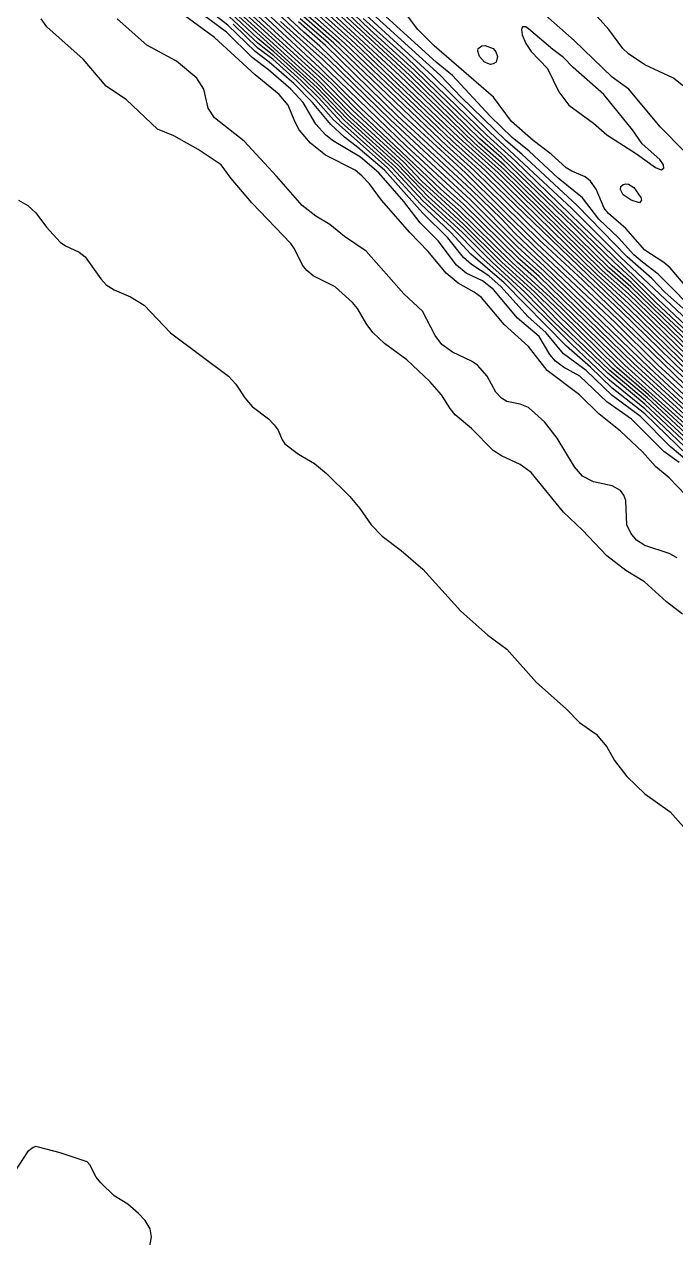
# Model space of a CAD drawing. Extents: x 474277 to 475042, y 254928 to 255625.
# Drawn here: x 474796.32 to 474814.78, y 255327.82 to 255362.19 of the extents above; entities that cross this region are included whole.
import ezdxf

# ---------------------------------------------------------------- set-up
doc = ezdxf.new("R2010")
doc.units = 0
doc.header["$MEASUREMENT"] = 0
doc.layers.add('BaseMapV2_DTM_export_MonNov09090547073261 — entities', color=1, linetype='CONTINUOUS')

msp = doc.modelspace()

# ---------------------------------------------------------------- linework, layer by layer
at = {"layer": 'BaseMapV2_DTM_export_MonNov09090547073261 — entities', "color": 15, "linetype": 'Continuous', "true_color": 0xb7484b}
for points in [[(474840.89, 255327.047, 89.5), (474835.983, 255331.717, 89.5), (474832.533, 255335.077, 89.5), (474831.323, 255336.206, 89.5), (474830.201, 255337.203, 89.5), (474827.549, 255339.751, 89.5), (474824.712, 255342.394, 89.5), (474821.185, 255345.844, 89.5), (474820.486, 255346.481, 89.5), (474819.565, 255347.401, 89.5), (474818.344, 255348.551, 89.5), (474817.907, 255349.011, 89.5), (474814.191, 255352.462, 89.5), (474812.98, 255353.656, 89.5), (474810.22, 255356.276, 89.5), (474809.846, 255356.679, 89.5), (474808.993, 255357.501, 89.5), (474806.77, 255359.564, 89.5), (474804.699, 255361.576, 89.5), (474804.237, 255361.969, 89.5), (474802.68, 255363.426, 89.5)], [(474841.599, 255327.542, 91.5), (474838.464, 255330.532, 91.5), (474837.44, 255331.567, 91.5), (474835.446, 255333.441, 91.5), (474833.985, 255334.903, 91.5), (474832.993, 255335.782, 91.5), (474831.383, 255337.283, 91.5), (474830.999, 255337.677, 91.5), (474829.389, 255339.133, 91.5), (474828.239, 255340.254, 91.5), (474825.172, 255343.138, 91.5), (474821.875, 255346.348, 91.5), (474821.031, 255347.129, 91.5), (474820.034, 255348.126, 91.5), (474819.287, 255348.781, 91.5), (474818.578, 255349.505, 91.5), (474815.457, 255352.462, 91.5), (474813.44, 255354.423, 91.5), (474812.597, 255355.184, 91.5), (474809.744, 255357.982, 91.5), (474808.643, 255358.979, 91.5), (474805.753, 255361.739, 91.5), (474803.721, 255363.58, 91.5)], [(474840.812, 255326.698, 88.75), (474835.753, 255331.505, 88.75), (474835.14, 255332.126, 88.75), (474831.766, 255335.363, 88.75), (474830.616, 255336.396, 88.75), (474827.625, 255339.225, 88.75), (474826.22, 255340.5, 88.75), (474821.031, 255345.57, 88.75), (474820.111, 255346.398, 88.75), (474818.517, 255347.938, 88.75), (474817.581, 255348.881, 88.75), (474815.587, 255350.762, 88.75), (474813.594, 255352.586, 88.75), (474810.987, 255355.121, 88.75), (474810.373, 255355.668, 88.75), (474808.888, 255357.139, 88.75), (474807.153, 255358.739, 88.75), (474804.699, 255361.116, 88.75), (474802.322, 255363.334, 88.75)], [(474840.89, 255326.905, 89.25), (474835.906, 255331.643, 89.25), (474832.473, 255334.979, 89.25), (474830.131, 255337.126, 89.25), (474827.625, 255339.522, 89.25), (474826.629, 255340.434, 89.25), (474825.248, 255341.775, 89.25), (474824.635, 255342.323, 89.25), (474821.108, 255345.772, 89.25), (474820.329, 255346.481, 89.25), (474818.271, 255348.477, 89.25), (474817.829, 255348.934, 89.25), (474814.033, 255352.462, 89.25), (474811.063, 255355.337, 89.25), (474810.297, 255356.046, 89.25), (474808.993, 255357.352, 89.25), (474806.693, 255359.485, 89.25), (474804.932, 255361.203, 89.25), (474804.073, 255361.969, 89.25), (474802.611, 255363.35, 89.25)], [(474844.034, 255325.942, 92.75), (474840.124, 255329.634, 92.75), (474837.592, 255332.142, 92.75), (474836.06, 255333.585, 92.75), (474834.018, 255335.593, 92.75), (474831.883, 255337.51, 92.75), (474830.999, 255338.368, 92.75), (474829.542, 255339.696, 92.75), (474828.699, 255340.532, 92.75), (474823.289, 255345.637, 92.75), (474822.515, 255346.327, 92.75), (474819.881, 255348.858, 92.75), (474818.731, 255350.022, 92.75), (474817.768, 255350.928, 92.75), (474817.177, 255351.541, 92.75), (474814.207, 255354.32, 92.75), (474813.517, 255355.017, 92.75), (474813.029, 255355.452, 92.75), (474809.949, 255358.442, 92.75), (474809.3, 255359.022, 92.75), (474807.383, 255360.886, 92.75), (474806.107, 255362.046, 92.75), (474805.006, 255363.11, 92.75)], [(474815.587, 255349.709, 86.75), (474813.9, 255351.303, 86.75), (474812.904, 255352.116, 86.75), (474811.83, 255353.123, 86.75), (474810.027, 255354.915, 86.75), (474809.254, 255355.605, 86.75), (474808.423, 255356.449, 86.75), (474807.613, 255357.194, 86.75), (474806.739, 255358.136, 86.75), (474805.313, 255359.415, 86.75), (474804.649, 255360.129, 86.75), (474804.163, 255360.604, 86.75), (474803.396, 255361.298, 86.75), (474802.936, 255361.664, 86.75), (474801.709, 255362.803, 86.75)], [(474815.683, 255352.385, 91.75), (474813.44, 255354.557, 91.75), (474812.694, 255355.222, 91.75), (474809.837, 255358.026, 91.75), (474809.026, 255358.749, 91.75), (474806.955, 255360.743, 91.75), (474804.559, 255362.966, 91.75)], [(474845.798, 255323.713, 92), (474841.246, 255328.155, 92), (474838.887, 255330.379, 92), (474837.44, 255331.849, 92), (474836.051, 255333.139, 92), (474833.804, 255335.363, 92), (474831.536, 255337.396, 92), (474830.999, 255337.946, 92), (474829.389, 255339.399, 92), (474828.776, 255340.027, 92), (474825.653, 255342.954, 92), (474822.884, 255345.637, 92), (474821.252, 255347.171, 92), (474820.111, 255348.3, 92), (474819.399, 255348.934, 92), (474816.737, 255351.556, 92), (474815.817, 255352.387, 92), (474813.44, 255354.689, 92), (474812.831, 255355.222, 92), (474809.913, 255358.08, 92), (474809.075, 255358.826, 92), (474807.103, 255360.743, 92), (474804.776, 255362.905, 92)], [(474845.876, 255323.785, 92.25), (474841.309, 255328.232, 92.25), (474838.945, 255330.455, 92.25), (474837.44, 255331.988, 92.25), (474836.118, 255333.216, 92.25), (474833.873, 255335.439, 92.25), (474831.64, 255337.433, 92.25), (474830.999, 255338.08, 92.25), (474829.389, 255339.535, 92.25), (474828.776, 255340.169, 92.25), (474825.794, 255342.954, 92.25), (474823.02, 255345.637, 92.25), (474822.335, 255346.251, 92.25), (474820.133, 255348.398, 92.25), (474819.498, 255348.969, 92.25), (474816.814, 255351.625, 92.25), (474815.894, 255352.447, 92.25), (474813.501, 255354.762, 92.25), (474812.904, 255355.287, 92.25), (474809.913, 255358.207, 92.25), (474809.212, 255358.826, 92.25), (474807.247, 255360.743, 92.25), (474804.859, 255362.966, 92.25)], [(474815.434, 255353.052, 92.5), (474814.163, 255354.225, 92.5), (474813.517, 255354.879, 92.5), (474812.98, 255355.354, 92.5), (474811.878, 255356.449, 92.5), (474809.837, 255358.411, 92.5), (474809.223, 255358.952, 92.5), (474807.309, 255360.819, 92.5), (474806.079, 255361.938, 92.5), (474804.925, 255363.043, 92.5)], [(474815.019, 255358.596, 94.25), (474814.334, 255359.286, 94.25), (474813.447, 255360.359, 94.25), (474812.98, 255360.699, 94.25), (474811.899, 255361.739, 94.25), (474810.523, 255362.966, 94.25)], [(474815.101, 255360.359, 94.5), (474814.713, 255360.666, 94.5), (474813.9, 255361.043, 94.5), (474813.442, 255361.356, 94.5), (474813.277, 255361.509, 94.5), (474812.878, 255362.046, 94.5), (474812.137, 255362.883, 94.5)], [(474815.064, 255348.858, 85.75), (474814.59, 255349.343, 85.75), (474814.207, 255349.664, 85.75), (474813.84, 255350.085, 85.75), (474813.21, 255350.665, 85.75), (474812.597, 255351.16, 85.75), (474812.054, 255351.695, 85.75), (474811.132, 255352.385, 85.75), (474810.603, 255353.07, 85.75), (474809.918, 255353.688, 85.75), (474809.273, 255354.455, 85.75), (474809.066, 255354.608, 85.75), (474808.61, 255354.858, 85.75), (474808.27, 255355.145, 85.75), (474807.768, 255355.759, 85.75), (474807.243, 255356.295, 85.75), (474806.442, 255357.215, 85.75), (474806.098, 255357.675, 85.75), (474805.887, 255357.906, 85.75), (474805.694, 255358.059, 85.75), (474804.853, 255358.483, 85.75), (474804.43, 255358.826, 85.75), (474804.114, 255359.209, 85.75), (474803.987, 255359.439, 85.75), (474803.797, 255359.899, 85.75), (474803.547, 255360.206, 85.75), (474802.859, 255360.766, 85.75), (474801.708, 255361.816, 85.75), (474800.768, 255362.506, 85.75)], [(474814.871, 255349.778, 86), (474814.437, 255350.095, 86), (474813.526, 255351.005, 86), (474812.827, 255351.499, 86), (474812.06, 255352.224, 86), (474811.6, 255352.478, 86), (474811.37, 255352.65, 86), (474811.208, 255352.845, 86), (474810.91, 255353.349, 86), (474810.297, 255353.873, 86), (474809.613, 255354.685, 86), (474809.3, 255354.924, 86), (474808.84, 255355.142, 86), (474808.569, 255355.375, 86), (474808.046, 255356.065, 86), (474807.536, 255356.567, 86), (474807.076, 255357.178, 86), (474806.368, 255357.982, 86), (474805.849, 255358.426, 86), (474805.053, 255358.902, 86), (474804.853, 255359.061, 86), (474804.58, 255359.362, 86), (474804.224, 255359.976, 86), (474803.874, 255360.359, 86), (474803.242, 255360.908, 86), (474802.782, 255361.255, 86), (474802.055, 255361.969, 86), (474801.326, 255362.506, 86)], [(474815.204, 255349.741, 86.25), (474814.624, 255350.238, 86.25), (474813.78, 255351.081, 86.25), (474812.98, 255351.683, 86.25), (474812.241, 255352.385, 86.25), (474811.6, 255352.862, 86.25), (474811.107, 255353.458, 86.25), (474810.592, 255353.918, 86.25), (474809.83, 255354.762, 86.25), (474809.484, 255355.069, 86.25), (474808.993, 255355.393, 86.25), (474808.763, 255355.591, 86.25), (474808.32, 255356.142, 86.25), (474807.613, 255356.843, 86.25), (474806.529, 255358.059, 86.25), (474805.773, 255358.707, 86.25), (474805.389, 255358.997, 86.25), (474805.006, 255359.352, 86.25), (474804.484, 255359.976, 86.25), (474803.955, 255360.513, 86.25), (474803.26, 255361.126, 86.25), (474802.859, 255361.42, 86.25), (474802.092, 255362.174, 86.25), (474801.546, 255362.583, 86.25)], [(474815.587, 255349.853, 87), (474813.9, 255351.434, 87), (474812.849, 255352.308, 87), (474811.323, 255353.765, 87), (474810.502, 255354.608, 87), (474809.573, 255355.452, 87), (474808.734, 255356.295, 87), (474807.69, 255357.256, 87), (474806.846, 255358.151, 87), (474805.389, 255359.469, 87), (474804.699, 255360.205, 87), (474804.239, 255360.65, 87), (474803.396, 255361.414, 87), (474802.936, 255361.789, 87), (474802.17, 255362.506, 87)], [(474815.434, 255350.135, 87.25), (474813.92, 255351.541, 87.25), (474812.914, 255352.385, 87.25), (474811.553, 255353.688, 87.25), (474810.649, 255354.608, 87.25), (474809.715, 255355.452, 87.25), (474808.763, 255356.407, 87.25), (474807.766, 255357.313, 87.25), (474806.904, 255358.212, 87.25), (474805.466, 255359.516, 87.25), (474804.623, 255360.4, 87.25), (474802.293, 255362.506, 87.25)], [(474815.464, 255350.238, 87.5), (474813.977, 255351.609, 87.5), (474812.98, 255352.458, 87.5), (474810.79, 255354.608, 87.5), (474809.837, 255355.47, 87.5), (474808.763, 255356.537, 87.5), (474807.46, 255357.739, 87.5), (474806.946, 255358.289, 87.5), (474805.543, 255359.565, 87.5), (474804.623, 255360.521, 87.5), (474802.344, 255362.583, 87.5)], [(474815.511, 255350.322, 87.75), (474814.009, 255351.695, 87.75), (474813.121, 255352.462, 87.75), (474811.011, 255354.532, 87.75), (474809.914, 255355.529, 87.75), (474808.589, 255356.832, 87.75), (474807.586, 255357.752, 87.75), (474807.07, 255358.289, 87.75), (474805.569, 255359.669, 87.75), (474804.623, 255360.644, 87.75), (474802.486, 255362.583, 87.75)], [(474839.943, 255327.082, 88), (474839.027, 255328.002, 88), (474837.67, 255329.272, 88), (474837.029, 255329.919, 88), (474834.231, 255332.526, 88), (474831.629, 255335.056, 88), (474830.309, 255336.257, 88), (474829.762, 255336.82, 88), (474827.012, 255339.398, 88), (474825.785, 255340.489, 88), (474820.782, 255345.407, 88), (474820.034, 255346.058, 88), (474817.274, 255348.774, 88), (474816.124, 255349.819, 88), (474815.571, 255350.391, 88), (474813.188, 255352.538, 88), (474811.232, 255354.455, 88), (474810.137, 255355.452, 88), (474808.61, 255356.952, 88), (474808.05, 255357.445, 88), (474807.119, 255358.366, 88), (474805.619, 255359.759, 88), (474804.699, 255360.697, 88), (474802.797, 255362.429, 88)], [(474840.047, 255327.126, 88.25), (474837.169, 255329.919, 88.25), (474835.676, 255331.298, 88.25), (474835.216, 255331.77, 88.25), (474833.356, 255333.522, 88.25), (474831.689, 255335.147, 88.25), (474830.386, 255336.329, 88.25), (474829.83, 255336.896, 88.25), (474827.549, 255339.025, 88.25), (474825.862, 255340.544, 88.25), (474820.84, 255345.484, 88.25), (474820.034, 255346.189, 88.25), (474817.351, 255348.826, 88.25), (474816.201, 255349.882, 88.25), (474815.664, 255350.431, 88.25), (474813.339, 255352.538, 88.25), (474810.833, 255354.976, 88.25), (474810.281, 255355.452, 88.25), (474808.686, 255357.025, 88.25), (474808.123, 255357.522, 88.25), (474805.703, 255359.822, 88.25), (474805.028, 255360.513, 88.25), (474802.952, 255362.429, 88.25)], [(474841.811, 255325.606, 88.5), (474837.755, 255329.459, 88.5), (474837.287, 255329.935, 88.5), (474835.676, 255331.439, 88.5), (474831.766, 255335.218, 88.5), (474830.912, 255335.976, 88.5), (474829.97, 255336.896, 88.5), (474827.589, 255339.12, 88.5), (474826.057, 255340.5, 88.5), (474820.955, 255345.508, 88.5), (474820.111, 255346.256, 88.5), (474817.377, 255348.934, 88.5), (474815.664, 255350.559, 88.5), (474813.491, 255352.538, 88.5), (474810.91, 255355.049, 88.5), (474810.356, 255355.529, 88.5), (474808.763, 255357.102, 88.5), (474808.204, 255357.599, 88.5), (474805.856, 255359.822, 88.5), (474804.699, 255360.965, 88.5), (474803.089, 255362.449, 88.5)], [(474840.996, 255327.388, 90.25), (474838.437, 255329.861, 90.25), (474834.986, 255333.117, 90.25), (474833.019, 255335.056, 90.25), (474830.002, 255337.832, 90.25), (474825.785, 255341.85, 90.25), (474824.558, 255342.978, 90.25), (474821.721, 255345.779, 90.25), (474820.495, 255346.937, 90.25), (474819.895, 255347.554, 90.25), (474819.114, 255348.265, 90.25), (474816.891, 255350.398, 90.25), (474816.049, 255351.158, 90.25), (474815.133, 255352.078, 90.25), (474814.514, 255352.636, 90.25), (474812.137, 255354.96, 90.25), (474810.91, 255356.086, 90.25), (474808.916, 255358.039, 90.25), (474808.131, 255358.749, 90.25), (474805.095, 255361.663, 90.25), (474804.239, 255362.405, 90.25)], [(474841.15, 255327.388, 90.5), (474839.817, 255328.647, 90.5), (474839.28, 255329.205, 90.5), (474837.781, 255330.609, 90.5), (474835.808, 255332.526, 90.5), (474835.063, 255333.194, 90.5), (474833.257, 255334.979, 90.5), (474829.159, 255338.77, 90.5), (474824.635, 255343.064, 90.5), (474821.798, 255345.855, 90.5), (474820.571, 255347.018, 90.5), (474820.034, 255347.573, 90.5), (474819.114, 255348.407, 90.5), (474816.132, 255351.235, 90.5), (474813.221, 255354.072, 90.5), (474810.987, 255356.171, 90.5), (474809.053, 255358.059, 90.5), (474808.29, 255358.749, 90.5), (474805.246, 255361.663, 90.5), (474804.368, 255362.429, 90.5)], [(474841.382, 255327.312, 90.75), (474839.924, 255328.692, 90.75), (474839.28, 255329.358, 90.75), (474837.863, 255330.685, 90.75), (474835.967, 255332.526, 90.75), (474835.283, 255333.139, 90.75), (474833.421, 255334.979, 90.75), (474832.916, 255335.421, 90.75), (474830.795, 255337.433, 90.75), (474829.19, 255338.89, 90.75), (474827.402, 255340.577, 90.75), (474822.872, 255344.925, 90.75), (474820.111, 255347.648, 90.75), (474819.114, 255348.546, 90.75), (474816.373, 255351.158, 90.75), (474809.211, 255358.059, 90.75), (474808.366, 255358.826, 90.75), (474805.395, 255361.663, 90.75), (474804.469, 255362.479, 90.75)], [(474841.504, 255327.345, 91), (474840.047, 255328.728, 91), (474839.328, 255329.459, 91), (474838.256, 255330.455, 91), (474836.827, 255331.859, 91), (474835.363, 255333.216, 91), (474833.588, 255334.979, 91), (474832.993, 255335.491, 91), (474830.877, 255337.51, 91), (474829.267, 255338.967, 91), (474827.805, 255340.347, 91), (474822.998, 255344.947, 91), (474820.188, 255347.714, 91), (474819.114, 255348.68, 91), (474818.481, 255349.318, 91), (474815.245, 255352.385, 91), (474813.441, 255354.148, 91), (474811.404, 255356.065, 91), (474809.366, 255358.059, 91), (474808.456, 255358.885, 91), (474805.542, 255361.663, 91), (474804.591, 255362.506, 91)], [(474841.533, 255327.465, 91.25), (474839.393, 255329.535, 91.25), (474838.32, 255330.532, 91.25), (474837.404, 255331.452, 91.25), (474835.441, 255333.292, 91.25), (474833.75, 255334.979, 91.25), (474833.069, 255335.567, 91.25), (474830.923, 255337.611, 91.25), (474829.006, 255339.354, 91.25), (474825.172, 255342.996, 91.25), (474823.895, 255344.257, 91.25), (474823.025, 255345.065, 91.25), (474821.839, 255346.251, 91.25), (474820.955, 255347.073, 91.25), (474820.188, 255347.847, 91.25), (474819.191, 255348.74, 91.25), (474818.501, 255349.441, 91.25), (474815.357, 255352.415, 91.25), (474813.44, 255354.287, 91.25), (474812.52, 255355.127, 91.25), (474809.596, 255357.982, 91.25), (474808.533, 255358.949, 91.25), (474805.691, 255361.663, 91.25), (474804.659, 255362.583, 91.25)], [(474843.269, 255327.082, 93.25), (474841.785, 255328.462, 93.25), (474840.589, 255329.612, 93.25), (474839.817, 255330.425, 93.25), (474838.345, 255331.836, 93.25), (474837.057, 255333.017, 93.25), (474833.453, 255336.503, 93.25), (474832.199, 255337.586, 93.25), (474831.689, 255338.113, 93.25), (474830.82, 255338.89, 93.25), (474830.232, 255339.472, 93.25), (474829.466, 255340.134, 93.25), (474827.549, 255342.013, 93.25), (474822.668, 255346.481, 93.25), (474820.267, 255348.781, 93.25), (474819.066, 255350.008, 93.25), (474817.964, 255351.036, 93.25), (474816.704, 255352.308, 93.25), (474813.21, 255355.597, 93.25), (474811.83, 255356.977, 93.25), (474809.518, 255359.132, 93.25), (474807.876, 255360.743, 93.25), (474806.003, 255362.451, 93.25)], [(474814.974, 255354.156, 93.5), (474814.466, 255354.608, 93.5), (474814.103, 255354.992, 93.5), (474813.4, 255355.605, 93.5), (474811.983, 255357.065, 93.5), (474810.421, 255358.519, 93.5), (474809.963, 255358.902, 93.5), (474808.702, 255360.129, 93.5), (474808.116, 255360.743, 93.5), (474806.079, 255362.583, 93.5)], [(474815.511, 255353.88, 93.75), (474814.284, 255355.12, 93.75), (474813.834, 255355.452, 93.75), (474813.594, 255355.668, 93.75), (474813.157, 255356.142, 93.75), (474812.597, 255356.676, 93.75), (474812.137, 255357.282, 93.75), (474811.447, 255357.836, 93.75), (474810.623, 255358.596, 93.75), (474810.143, 255358.99, 93.75), (474809.52, 255359.592, 93.75), (474808.454, 255360.743, 93.75), (474807.989, 255361.126, 93.75), (474806.458, 255362.506, 93.75)], [(474815.587, 255354.158, 94), (474814.617, 255355.299, 94), (474814.437, 255355.45, 94), (474813.9, 255355.797, 94), (474813.364, 255356.412, 94), (474812.877, 255356.832, 94), (474812.748, 255356.985, 94), (474812.52, 255357.522, 94), (474812.36, 255357.752, 94), (474812.214, 255357.869, 94), (474811.83, 255358.032, 94), (474811.677, 255358.127, 94), (474811.247, 255358.519, 94), (474810.738, 255358.902, 94), (474810.125, 255359.439, 94), (474809.61, 255360.129, 94), (474807.935, 255361.586, 94), (474807.47, 255362.046, 94), (474807.153, 255362.469, 94)], [(474814.97, 255345.484, 85.25), (474814.514, 255345.836, 85.25), (474813.893, 255346.404, 85.25), (474813.364, 255346.725, 85.25), (474812.827, 255347.141, 85.25), (474812.137, 255347.865, 85.25), (474811.6, 255348.377, 85.25), (474810.68, 255349.5, 85.25), (474810.373, 255349.725, 85.25), (474809.837, 255349.968, 85.25), (474809.607, 255350.123, 85.25), (474808.993, 255350.747, 85.25), (474808.533, 255351.134, 85.25), (474808.386, 255351.311, 85.25), (474808.144, 255351.695, 85.25), (474807.812, 255352.078, 85.25), (474807.159, 255352.692, 85.25), (474806.526, 255353.152, 85.25), (474806.206, 255353.458, 85.25), (474806.031, 255353.688, 85.25), (474805.766, 255354.148, 85.25), (474805.619, 255354.317, 85.25), (474805.128, 255354.762, 85.25), (474804.51, 255355.069, 85.25), (474804.322, 255355.222, 85.25), (474804.208, 255355.375, 85.25), (474803.98, 255355.835, 85.25), (474803.874, 255355.989, 85.25), (474802.765, 255357.139, 85.25), (474802.179, 255357.829, 85.25), (474801.902, 255358.212, 85.25), (474801.249, 255358.646, 85.25), (474800.559, 255359.039, 85.25), (474800.099, 255359.225, 85.25), (474799.219, 255360.052, 85.25), (474798.642, 255360.443, 85.25), (474797.988, 255361.203, 85.25), (474796.958, 255362.123, 85.25), (474796.805, 255362.353, 85.25)], [(474814.821, 255347.082, 85.5), (474814.59, 255347.206, 85.5), (474813.9, 255347.435, 85.5), (474813.67, 255347.578, 85.5), (474813.501, 255347.784, 85.5), (474813.395, 255348.014, 85.5), (474813.365, 255348.704, 85.5), (474813.311, 255348.858, 85.5), (474813.21, 255348.984, 85.5), (474812.98, 255349.122, 85.5), (474812.444, 255349.236, 85.5), (474812.137, 255349.394, 85.5), (474811.907, 255349.655, 85.5), (474811.418, 255350.468, 85.5), (474811.063, 255350.933, 85.5), (474810.603, 255351.337, 85.5), (474810.373, 255351.432, 85.5), (474809.99, 255351.514, 85.5), (474809.837, 255351.604, 85.5), (474809.679, 255351.771, 85.5), (474809.432, 255352.231, 85.5), (474809.164, 255352.538, 85.5), (474808.993, 255352.654, 85.5), (474808.456, 255352.91, 85.5), (474808.15, 255353.125, 85.5), (474807.959, 255353.382, 85.5), (474807.608, 255354.072, 85.5), (474807.076, 255354.558, 85.5), (474806.003, 255355.771, 85.5), (474805.389, 255356.179, 85.5), (474804.978, 255356.525, 85.5), (474804.584, 255356.755, 85.5), (474804.192, 255357.062, 85.5), (474803.472, 255357.894, 85.5), (474802.552, 255358.879, 85.5), (474801.709, 255359.547, 85.5), (474801.535, 255359.822, 85.5), (474801.413, 255360.359, 85.5), (474801.21, 255360.666, 85.5), (474800.635, 255361.146, 85.5), (474799.792, 255361.603, 85.5), (474798.949, 255362.352, 85.5)], [(474816.047, 255349.079, 86.5), (474813.9, 255351.158, 86.5), (474812.98, 255351.887, 86.5), (474812.367, 255352.478, 86.5), (474811.68, 255353.075, 86.5), (474809.913, 255354.868, 86.5), (474808.969, 255355.682, 86.5), (474808.405, 255356.295, 86.5), (474807.536, 255357.12, 86.5), (474806.607, 255358.136, 86.5), (474805.083, 255359.486, 86.5), (474804.585, 255360.052, 86.5), (474804.039, 255360.589, 86.5), (474803.359, 255361.203, 86.5), (474802.936, 255361.522, 86.5), (474802.24, 255362.199, 86.5)], [(474840.879, 255326.775, 89), (474835.83, 255331.572, 89), (474835.14, 255332.27, 89), (474831.915, 255335.363, 89), (474830.692, 255336.466, 89), (474827.625, 255339.371, 89), (474826.473, 255340.423, 89), (474823.178, 255343.585, 89), (474821.102, 255345.637, 89), (474819.696, 255346.941, 89), (474817.676, 255348.934, 89), (474813.67, 255352.659, 89), (474811.063, 255355.192, 89), (474810.297, 255355.894, 89), (474808.974, 255357.215, 89), (474807.222, 255358.826, 89), (474804.776, 255361.198, 89), (474803.584, 255362.276, 89)], [(474840.527, 255327.542, 89.75), (474834.143, 255333.639, 89.75), (474832.634, 255335.133, 89.75), (474831.459, 255336.228, 89.75), (474830.441, 255337.126, 89.75), (474827.625, 255339.829, 89.75), (474824.558, 255342.686, 89.75), (474821.471, 255345.714, 89.75), (474820.495, 255346.627, 89.75), (474819.575, 255347.554, 89.75), (474818.348, 255348.699, 89.75), (474817.964, 255349.106, 89.75), (474816.737, 255350.263, 89.75), (474815.971, 255350.935, 89.75), (474815.127, 255351.764, 89.75), (474814.278, 255352.538, 89.75), (474813.057, 255353.748, 89.75), (474810.833, 255355.843, 89.75), (474808.736, 255357.906, 89.75), (474806.907, 255359.592, 89.75), (474804.853, 255361.594, 89.75), (474804.086, 255362.26, 89.75)], [(474840.919, 255327.312, 90), (474838.437, 255329.708, 90), (474837.538, 255330.532, 90), (474836.75, 255331.318, 90), (474834.25, 255333.676, 90), (474832.708, 255335.209, 90), (474829.695, 255337.97, 90), (474827.702, 255339.892, 90), (474824.558, 255342.828, 90), (474821.631, 255345.714, 90), (474820.495, 255346.781, 90), (474819.659, 255347.631, 90), (474819.038, 255348.194, 90), (474816.833, 255350.315, 90), (474815.971, 255351.081, 90), (474812.895, 255354.072, 90), (474810.846, 255355.989, 90), (474808.818, 255357.982, 90), (474807.078, 255359.592, 90), (474804.941, 255361.663, 90), (474804.141, 255362.353, 90)], [(474844.117, 255326.085, 93), (474842.193, 255327.848, 93), (474840.589, 255329.382, 93), (474837.623, 255332.296, 93), (474836.06, 255333.765, 93), (474833.453, 255336.289, 93), (474832.066, 255337.51, 93), (474831.535, 255338.046, 93), (474829.542, 255339.869, 93), (474826.705, 255342.593, 93), (474822.58, 255346.404, 93), (474820.026, 255348.858, 93), (474818.818, 255350.085, 93), (474817.831, 255351.005, 93), (474817.247, 255351.618, 93), (474814.284, 255354.399, 93), (474810.22, 255358.333, 93), (474809.424, 255359.056, 93), (474807.153, 255361.25, 93), (474805.926, 255362.359, 93)], [(474814.437, 255358.12, 94), (474814.427, 255358.212, 94), (474814.327, 255358.366, 94), (474813.824, 255358.806, 94), (474813.552, 255359.209, 94), (474812.739, 255360.206, 94), (474811.873, 255360.973, 94), (474811.6, 255361.252, 94), (474811.293, 255361.477, 94), (474810.603, 255362.069, 94), (474810.527, 255362.126, 94), (474810.435, 255362.123, 94), (474810.412, 255362.046, 94), (474810.429, 255361.893, 94), (474810.527, 255361.649, 94), (474810.68, 255361.427, 94), (474811.14, 255360.942, 94), (474811.465, 255360.282, 94), (474811.747, 255359.899, 94), (474812.444, 255359.39, 94), (474812.827, 255359.064, 94), (474813.67, 255358.526, 94), (474814.203, 255358.136, 94), (474814.36, 255358.075, 94), (474814.437, 255358.12, 94)], [(474809.689, 255361.126, 94.25), (474809.607, 255361.07, 94.25), (474809.53, 255361.06, 94.25), (474809.358, 255361.126, 94.25), (474809.218, 255361.279, 94.25), (474809.167, 255361.433, 94.25), (474809.179, 255361.509, 94.25), (474809.285, 255361.586, 94.25), (474809.376, 255361.593, 94.25), (474809.605, 255361.509, 94.25), (474809.683, 255361.415, 94.25), (474809.73, 255361.279, 94.25), (474809.689, 255361.126, 94.25)], [(474813.755, 255357.139, 94.25), (474813.517, 255357.21, 94.25), (474813.287, 255357.362, 94.25), (474813.21, 255357.518, 94.25), (474813.224, 255357.599, 94.25), (474813.287, 255357.659, 94.25), (474813.364, 255357.678, 94.25), (474813.44, 255357.665, 94.25), (474813.594, 255357.571, 94.25), (474813.791, 255357.292, 94.25), (474813.809, 255357.215, 94.25), (474813.755, 255357.139, 94.25)], [(474796.157, 255357.215, 85.25), (474796.423, 255357.062, 85.25), (474796.648, 255356.85, 85.25), (474796.955, 255356.449, 85.25), (474797.338, 255356.027, 85.25), (474797.492, 255355.923, 85.25), (474797.875, 255355.743, 85.25), (474798.049, 255355.605, 85.25), (474798.488, 255354.983, 85.25), (474798.642, 255354.814, 85.25), (474798.872, 255354.668, 85.25), (474799.332, 255354.473, 85.25), (474799.715, 255354.239, 85.25), (474800.462, 255353.458, 85.25), (474802.106, 255352.231, 85.25), (474802.316, 255352.001, 85.25), (474802.572, 255351.618, 85.25), (474802.782, 255351.364, 85.25), (474803.242, 255351.014, 85.25), (474803.405, 255350.851, 85.25), (474803.513, 255350.698, 85.25), (474803.626, 255350.425, 85.25), (474803.703, 255350.315, 85.25), (474804.086, 255350.02, 85.25), (474804.546, 255349.753, 85.25), (474804.883, 255349.471, 85.25), (474805.543, 255348.815, 85.25), (474805.831, 255348.474, 85.25), (474806.145, 255348.014, 85.25), (474806.463, 255347.697, 85.25), (474807, 255347.29, 85.25), (474807.613, 255346.763, 85.25), (474808.686, 255345.567, 85.25), (474809.453, 255344.886, 85.25), (474809.99, 255344.498, 85.25), (474810.833, 255343.547, 85.25), (474811.671, 255342.8, 85.25), (474812.05, 255342.417, 85.25), (474812.52, 255342.086, 85.25), (474812.821, 255341.727, 85.25), (474813.044, 255341.343, 85.25), (474813.389, 255340.883, 85.25), (474813.9, 255340.393, 85.25), (474814.623, 255339.887, 85.25), (474815.302, 255339.12, 85.25)], [(474799.829, 255327.312, 85.25), (474799.925, 255327.848, 85.25), (474799.891, 255328.078, 85.25), (474799.751, 255328.309, 85.25), (474799.562, 255328.509, 85.25), (474799.255, 255328.771, 85.25), (474798.872, 255329.01, 85.25), (474798.488, 255329.381, 85.25), (474798.362, 255329.535, 85.25), (474798.182, 255329.888, 85.25), (474798.105, 255329.97, 85.25), (474797.338, 255330.223, 85.25), (474796.725, 255330.388, 85.25), (474796.648, 255330.404, 85.25), (474796.572, 255330.376, 85.25), (474796.418, 255330.251, 85.25), (474796.049, 255329.689, 85.25), (474795.881, 255329.237, 85.25), (474795.754, 255328.999, 85.25), (474795.694, 255328.539, 85.25), (474795.565, 255328.155, 85.25), (474795.548, 255328.002, 85.25), (474795.672, 255327.158, 85.25)]]:
    msp.add_polyline3d(points, dxfattribs=at)

doc.saveas('drawing.dxf')
